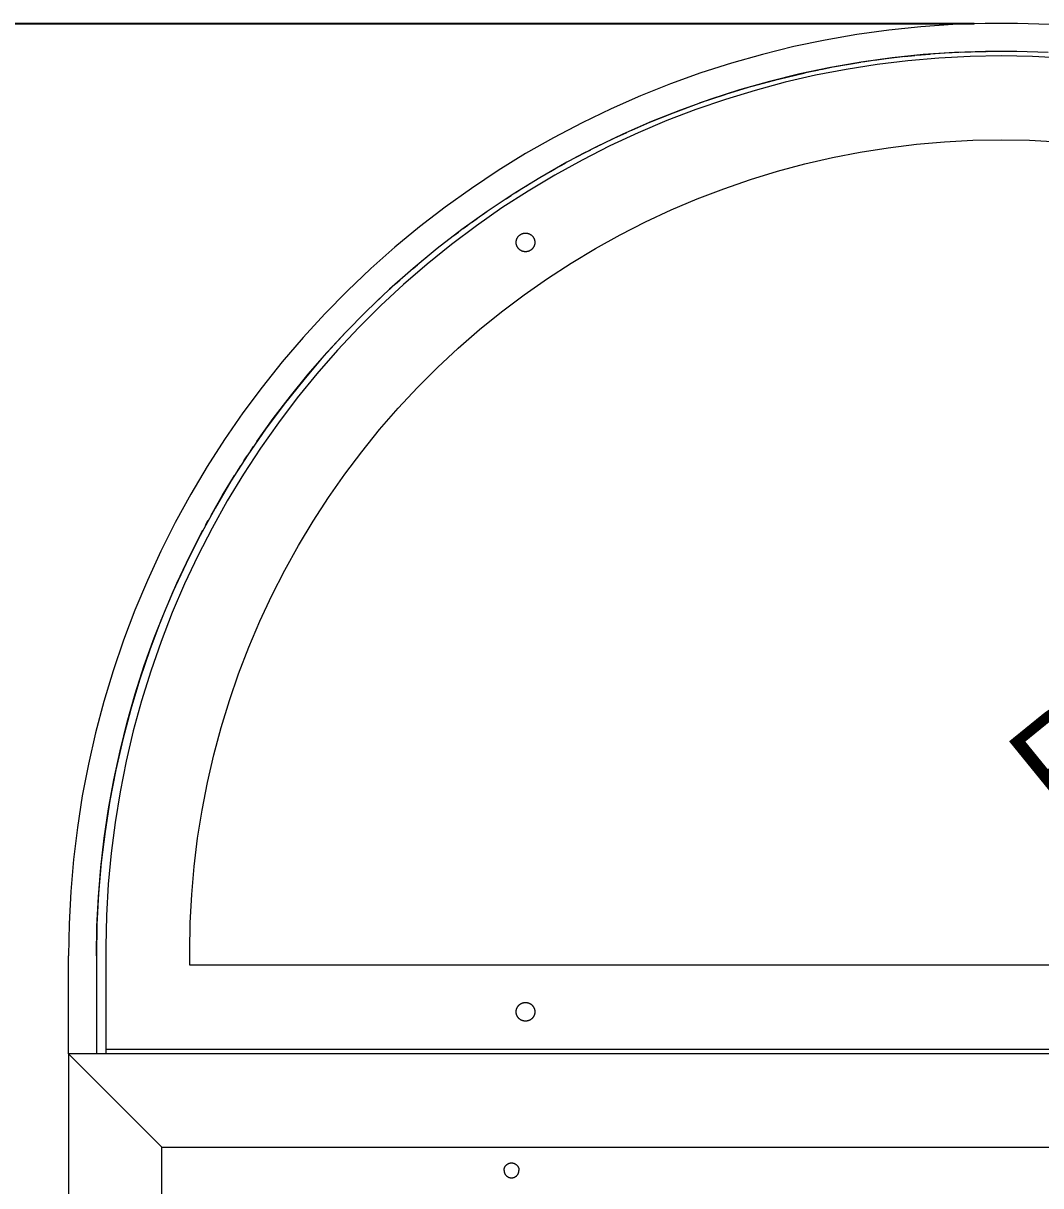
# Model space of a CAD drawing. Header units: inches. Extents: x -13 to 609, y -6 to 131.
# Drawn here: x 0.83 to 9.42, y 120.79 to 130.61 of the extents above; entities that cross this region are included whole.
import ezdxf

# ---------------------------------------------------------------- set-up
doc = ezdxf.new("R2010")
doc.units = ezdxf.units.IN
doc.header["$PDSIZE"] = -1
doc.layers.add('ZANO_R', color=7, linetype='Continuous', lineweight=0)
doc.layers.add('ZANO_W', color=1, linetype='Continuous', lineweight=0)
doc.styles.add('Arial', font='arial.ttf')
doc.styles.get("Standard").update_dxf_attribs({"font": 'ARIALUNI.TTF'})
doc.dimstyles.new('amerykanie', dxfattribs={"dimtxt": 50, "dimasz": 50, "dimexe": 0.5, "dimexo": 0.5, "dimgap": 1, "dimtad": 1, "dimdec": 0, "dimzin": 0, "dimlunit": 5, "dimtxsty": 'Standard', "dimcen": 0.09, "dimclrd": 1, "dimclre": 1, "dimclrt": 1, "dimazin": 0, "dimtfac": 1, "dimtdec": 0, "dimtmove": 0, "dimatfit": 3, "dimfxl": 1, "dimtzin": 0, "dimarcsym": 1})

# ---------------------------------------------------------------- blocks, each defined once
blk = doc.blocks.new('*D424')
at = {"layer": 'Defpoints', "color": 0}
for p in [(9.3571, 130.5997), (-9.3631, 50.5268), (4.1636, 50.5268)]:
    blk.add_point(p, dxfattribs=at)
at = {"layer": 'ZANO_R', "color": 1, "lineweight": -2}
for p, q in [((8.8571, 130.5997), (-9.8631, 130.5997)), ((-9.3631, 129.5997), (-9.3631, 51.5268)), ((3.6636, 50.5268), (-9.8631, 50.5268))]:
    blk.add_line(p, q, dxfattribs=at)
at = {"layer": 'ZANO_R', "color": 1}
for points in [[(-9.1964, 129.5997), (-9.5298, 129.5997), (-9.3631, 130.5997)], [(-9.5298, 51.5268), (-9.1964, 51.5268), (-9.3631, 50.5268)]]:
    blk.add_solid(points, dxfattribs=at)
at = {"layer": 'ZANO_R', "color": 1, "insert": (-10.7033, 90.5632), "char_height": 1.625, "attachment_point": 5, "rotation": 90, "style": 'Arial'}
blk.add_mtext('80 1/16', dxfattribs=at)
blk = doc.blocks.new('*D425')
at = {"layer": 'Defpoints', "color": 0}
for p in [(9.3571, 130.5997), (-5.7492, 56.4323), (7.3137, 56.4323)]:
    blk.add_point(p, dxfattribs=at)
at = {"layer": 'ZANO_R', "color": 1, "lineweight": -2}
for p, q in [((8.8571, 130.5997), (-6.2492, 130.5997)), ((-5.7492, 129.5997), (-5.7492, 57.4323)), ((6.8137, 56.4323), (-6.2492, 56.4323))]:
    blk.add_line(p, q, dxfattribs=at)
at = {"layer": 'ZANO_R', "color": 1}
for points in [[(-5.5826, 129.5997), (-5.9159, 129.5997), (-5.7492, 130.5997)], [(-5.9159, 57.4323), (-5.5826, 57.4323), (-5.7492, 56.4323)]]:
    blk.add_solid(points, dxfattribs=at)
at = {"layer": 'ZANO_R', "color": 1, "insert": (-7.09, 93.516), "char_height": 1.625, "attachment_point": 5, "rotation": 90, "style": 'Arial'}
blk.add_mtext('74 3/16', dxfattribs=at)
blk = doc.blocks.new('*D429')
at = {"layer": 'Defpoints', "color": 0}
for p in [(-1.6013, 130.6055), (1.2114, 130.6055), (1.2114, 103.7945)]:
    blk.add_point(p, dxfattribs=at)
at = {"layer": 'ZANO_R', "color": 1, "lineweight": -2}
for p, q in [((0.7114, 130.6055), (-2.1013, 130.6055)), ((-1.6013, 104.7945), (-1.6013, 129.6055)), ((0.7114, 103.7945), (-2.1013, 103.7945))]:
    blk.add_line(p, q, dxfattribs=at)
at = {"layer": 'ZANO_R', "color": 1}
for points in [[(-1.4346, 129.6055), (-1.7679, 129.6055), (-1.6013, 130.6055)], [(-1.7679, 104.7945), (-1.4346, 104.7945), (-1.6013, 103.7945)]]:
    blk.add_solid(points, dxfattribs=at)
at = {"layer": 'ZANO_R', "color": 1, "insert": (-2.942, 117.2), "char_height": 1.625, "attachment_point": 5, "rotation": 90, "style": 'Arial'}
blk.add_mtext('26 13/16', dxfattribs=at)
blk = doc.blocks.new('*D448')
at = {"layer": 'Defpoints', "color": 0}
for p in [(9.0854, 129.6213), (19.0073, 129.6213), (9.0854, 122.6528)]:
    blk.add_point(p, dxfattribs=at)
at = {"layer": 'ZANO_W', "color": 1, "lineweight": -2}
for p, q in [((9.5854, 129.6213), (19.5073, 129.6213)), ((19.0073, 123.6528), (19.0073, 128.6213)), ((23.9508, 125.1875), (19.0073, 126.137)), ((23.9508, 116.803), (23.9508, 125.1875)), ((9.5854, 122.6528), (19.5073, 122.6528))]:
    blk.add_line(p, q, dxfattribs=at)
at = {"layer": 'ZANO_W', "color": 1}
for points in [[(19.1739, 128.6213), (18.8406, 128.6213), (19.0073, 129.6213)], [(18.8406, 123.6528), (19.1739, 123.6528), (19.0073, 122.6528)]]:
    blk.add_solid(points, dxfattribs=at)
at = {"layer": 'ZANO_W', "color": 1, "insert": (22.6105, 120.9953), "char_height": 1.625, "attachment_point": 5, "rotation": 90, "style": 'Arial'}
blk.add_mtext('6 15/16', dxfattribs=at)
blk = doc.blocks.new('*D457')
at = {"layer": 'Defpoints', "color": 0}
for p in [(14.4011, 127.0911), (9.0855, 122.7725)]:
    blk.add_point(p, dxfattribs=at)
at = {"layer": 'ZANO_W', "color": 1, "lineweight": -2}
blk.add_line((13.625, 126.4606), (9.5851, 123.1784), dxfattribs=at)
at = {"layer": 'ZANO_W', "color": 1}
blk.add_solid([(13.7301, 126.3312), (13.5199, 126.5899), (14.4011, 127.0911)], dxfattribs=at)
at = {"layer": 'ZANO_W', "color": 1, "insert": (10.6368, 125.2183), "char_height": 1.625, "attachment_point": 5, "rotation": 39.09185, "style": 'Arial'}
blk.add_mtext('{\\H0.5x;R6 7/8}', dxfattribs=at)

msp = doc.modelspace()

# ---------------------------------------------------------------- linework, layer by layer
at = {"layer": 'ZANO_R'}
for p, q in [((8.13628, 130.54811), (7.86705, 130.5107)), ((8.40664, 130.57622), (8.13628, 130.54811)), ((8.67782, 130.59497), (8.40664, 130.57622)), ((8.94948, 130.60435), (8.67782, 130.59497)), ((9.2213, 130.60435), (8.94948, 130.60435)), ((9.49296, 130.59497), (9.2213, 130.60435)), ((7.59927, 130.46401), (7.33325, 130.40811)), ((7.86705, 130.5107), (7.59927, 130.46401)), ((7.06933, 130.34306), (6.80781, 130.26893)), ((7.33325, 130.40811), (7.06933, 130.34306)), ((8.37092, 130.33579), (8.4862, 130.34575)), ((8.69005, 130.35907), (8.42701, 130.34087)), ((8.4896, 130.34601), (8.60849, 130.35439)), ((8.61599, 130.35485), (8.72756, 130.36091)), ((8.95355, 130.36817), (8.69005, 130.35907)), ((8.7451, 130.36171), (8.83075, 130.36505)), ((8.84677, 130.36557), (8.95858, 130.36825)), ((9.21722, 130.36817), (8.95355, 130.36817)), ((8.96605, 130.36837), (9.08539, 130.3693)), ((9.48073, 130.35907), (9.21722, 130.36817)), ((6.80781, 130.26893), (6.54901, 130.18583)), ((7.9036, 130.27732), (7.64385, 130.23203)), ((7.66579, 130.23618), (7.78227, 130.25728)), ((8.03682, 130.25685), (7.77706, 130.21585)), ((7.78438, 130.25765), (7.89923, 130.2766)), ((8.16475, 130.31362), (7.9036, 130.27732)), ((7.91698, 130.27937), (8.00516, 130.2925)), ((8.01661, 130.29413), (8.13438, 130.30984)), ((8.29785, 130.2888), (8.03682, 130.25685)), ((8.13706, 130.31018), (8.2525, 130.32373)), ((8.42701, 130.34087), (8.16475, 130.31362)), ((8.26846, 130.32547), (8.35575, 130.33435)), ((8.55983, 130.31164), (8.29785, 130.2888)), ((8.82245, 130.32536), (8.55983, 130.31164)), ((9.08539, 130.32993), (8.82245, 130.32536)), ((9.34833, 130.32536), (9.08539, 130.32993)), ((9.61094, 130.31164), (9.34833, 130.32536)), ((6.54901, 130.18583), (6.29322, 130.09384)), ((7.38582, 130.17781), (7.12981, 130.11471)), ((7.20672, 130.1346), (7.42931, 130.18756)), ((7.51888, 130.16583), (7.2626, 130.10687)), ((7.64385, 130.23203), (7.38582, 130.17781)), ((7.43438, 130.18868), (7.54981, 130.21331)), ((7.77706, 130.21585), (7.51888, 130.16583)), ((7.56267, 130.21593), (7.65145, 130.23345)), ((6.29322, 130.09384), (6.04077, 129.99308)), ((6.76144, 130.0071), (6.97893, 130.07303)), ((7.12981, 130.11471), (6.87614, 130.04281)), ((6.98399, 130.07448), (7.20533, 130.13425)), ((7.2626, 130.10687), (7.00852, 130.03902)), ((6.04077, 129.99308), (5.79194, 129.88366)), ((6.6251, 129.9622), (6.37699, 129.87297)), ((6.75696, 129.96238), (6.50822, 129.87704)), ((6.53941, 129.9324), (6.75548, 130.00519)), ((6.87614, 130.04281), (6.6251, 129.9622)), ((7.00852, 130.03902), (6.75696, 129.96238)), ((5.79194, 129.88366), (5.54704, 129.76573)), ((6.37699, 129.87297), (6.13211, 129.77523)), ((6.50822, 129.87704), (6.2626, 129.78309)), ((6.31852, 129.85044), (6.53525, 129.93093)), ((5.54704, 129.76573), (5.30635, 129.6394)), ((6.13211, 129.77523), (5.89074, 129.6691)), ((5.96709, 129.70366), (6.09832, 129.76088)), ((6.2626, 129.78309), (6.02039, 129.68066)), ((6.10551, 129.76394), (6.31826, 129.85034)), ((5.89074, 129.6691), (5.65319, 129.5547)), ((6.02039, 129.68066), (5.78189, 129.56986)), ((5.79352, 129.6234), (5.92349, 129.68399)), ((5.30635, 129.6394), (5.07017, 129.50485)), ((5.78189, 129.56986), (5.54739, 129.45084)), ((5.66354, 129.55979), (5.70665, 129.58123)), ((8.132, 129.5546), (8.36933, 129.58374)), ((8.36933, 129.58374), (8.60753, 129.60458)), ((8.60753, 129.60458), (8.84631, 129.6171)), ((8.84631, 129.6171), (9.08539, 129.62127)), ((9.08539, 129.62127), (9.32446, 129.6171)), ((9.32446, 129.6171), (9.56325, 129.60458)), ((5.07017, 129.50485), (4.83877, 129.36222)), ((5.65319, 129.5547), (5.41972, 129.43217)), ((5.57755, 129.51612), (5.492, 129.4712)), ((5.57759, 129.51604), (5.62052, 129.53806)), ((7.42813, 129.41779), (7.66111, 129.47157)), ((7.66111, 129.47157), (7.89583, 129.5172)), ((7.89583, 129.5172), (8.132, 129.5546)), ((4.83877, 129.36222), (4.61244, 129.2117)), ((5.41972, 129.43217), (5.19063, 129.30165)), ((5.28003, 129.35372), (5.32221, 129.37778)), ((5.54739, 129.45084), (5.31717, 129.32373)), ((5.3645, 129.40155), (5.40691, 129.42503)), ((7.19716, 129.3559), (7.42813, 129.41779)), ((5.19063, 129.30165), (4.96617, 129.1633)), ((5.31717, 129.32373), (5.09152, 129.18869)), ((6.74242, 129.20814), (6.9685, 129.28599)), ((6.9685, 129.28599), (7.19716, 129.3559)), ((4.61244, 129.2117), (4.39143, 129.05345)), ((5.09152, 129.18869), (4.87069, 129.04588)), ((4.98827, 129.17727), (5.02956, 129.20333)), ((5.07098, 129.22911), (5.11254, 129.2546)), ((6.51919, 129.12245), (6.74242, 129.20814)), ((4.96617, 129.1633), (4.74663, 129.01729)), ((4.90611, 129.12431), (4.94712, 129.15093)), ((6.29908, 129.02902), (6.51919, 129.12245)), ((4.39143, 129.05345), (4.17602, 128.88766)), ((4.74663, 129.01729), (4.53225, 128.86379)), ((4.87069, 129.04588), (4.65497, 128.89548)), ((4.7033, 128.98702), (4.74356, 129.01503)), ((6.08237, 128.92797), (6.29908, 129.02902)), ((4.17602, 128.88766), (3.96646, 128.71454)), ((4.65497, 128.89548), (4.44461, 128.73766)), ((4.54388, 128.87225), (4.58348, 128.90135)), ((4.62326, 128.93018), (4.6632, 128.95874)), ((5.86932, 128.81942), (6.08237, 128.92797)), ((4.53225, 128.86379), (4.3233, 128.70298)), ((4.46517, 128.81325), (4.50444, 128.84289)), ((4.99258, 128.77132), (4.99319, 128.77397)), ((4.99319, 128.77397), (4.99388, 128.7766)), ((4.99388, 128.7766), (4.99467, 128.7792)), ((4.99467, 128.7792), (4.99555, 128.78178)), ((4.99555, 128.78178), (4.99651, 128.78432)), ((4.99651, 128.78432), (4.99756, 128.78683)), ((4.99756, 128.78683), (4.9987, 128.78929)), ((4.9987, 128.78929), (4.99992, 128.79172)), ((4.99992, 128.79172), (5.00122, 128.79411)), ((5.00122, 128.79411), (5.00261, 128.79645)), ((5.00261, 128.79645), (5.00408, 128.79873)), ((5.00408, 128.79873), (5.00562, 128.80097)), ((5.00562, 128.80097), (5.00724, 128.80315)), ((5.00724, 128.80315), (5.00894, 128.80528)), ((5.00894, 128.80528), (5.0107, 128.80734)), ((5.0107, 128.80734), (5.01254, 128.80935)), ((5.01254, 128.80935), (5.01444, 128.81129)), ((5.01444, 128.81129), (5.01642, 128.81316)), ((5.01642, 128.81316), (5.01845, 128.81496)), ((5.01845, 128.81496), (5.02055, 128.81669)), ((5.02055, 128.81669), (5.0227, 128.81835)), ((5.0227, 128.81835), (5.02491, 128.81993)), ((5.02491, 128.81993), (5.02717, 128.82144)), ((5.02717, 128.82144), (5.02949, 128.82286)), ((5.02949, 128.82286), (5.03185, 128.82421)), ((5.03185, 128.82421), (5.03426, 128.82547)), ((5.03426, 128.82547), (5.03671, 128.82665)), ((5.03671, 128.82665), (5.03919, 128.82775)), ((5.03919, 128.82775), (5.04172, 128.82875)), ((5.04172, 128.82875), (5.04428, 128.82967)), ((5.04428, 128.82967), (5.04686, 128.8305)), ((5.04686, 128.8305), (5.04948, 128.83125)), ((5.04948, 128.83125), (5.05212, 128.8319)), ((5.05212, 128.8319), (5.05478, 128.83246)), ((5.05478, 128.83246), (5.05746, 128.83292)), ((5.05746, 128.83292), (5.06015, 128.8333)), ((5.06015, 128.8333), (5.06285, 128.83358)), ((5.06285, 128.83358), (5.06556, 128.83376)), ((5.06556, 128.83376), (5.06828, 128.83386)), ((5.06828, 128.83386), (5.071, 128.83386)), ((5.071, 128.83386), (5.07372, 128.83376)), ((5.07372, 128.83376), (5.07643, 128.83358)), ((5.07643, 128.83358), (5.07913, 128.8333)), ((5.07913, 128.8333), (5.08182, 128.83292)), ((5.08182, 128.83292), (5.0845, 128.83246)), ((5.0845, 128.83246), (5.08716, 128.8319)), ((5.08716, 128.8319), (5.0898, 128.83125)), ((5.0898, 128.83125), (5.09242, 128.8305)), ((5.09242, 128.8305), (5.095, 128.82967)), ((5.095, 128.82967), (5.09756, 128.82875)), ((5.09756, 128.82875), (5.10009, 128.82775)), ((5.10009, 128.82775), (5.10257, 128.82665)), ((5.10257, 128.82665), (5.10502, 128.82547)), ((5.10502, 128.82547), (5.10743, 128.82421)), ((5.10743, 128.82421), (5.10979, 128.82286)), ((5.10979, 128.82286), (5.11211, 128.82144)), ((5.11211, 128.82144), (5.11437, 128.81993)), ((5.11437, 128.81993), (5.11658, 128.81835)), ((5.11658, 128.81835), (5.11873, 128.81669)), ((5.11873, 128.81669), (5.12083, 128.81496)), ((5.12083, 128.81496), (5.12286, 128.81316)), ((5.12286, 128.81316), (5.12484, 128.81129)), ((5.12484, 128.81129), (5.12674, 128.80935)), ((5.12674, 128.80935), (5.12858, 128.80734)), ((5.12858, 128.80734), (5.13035, 128.80528)), ((5.13035, 128.80528), (5.13204, 128.80315)), ((5.13204, 128.80315), (5.13366, 128.80097)), ((5.13366, 128.80097), (5.1352, 128.79873)), ((5.1352, 128.79873), (5.13667, 128.79645)), ((5.13667, 128.79645), (5.13806, 128.79411)), ((5.13806, 128.79411), (5.13936, 128.79172)), ((5.13936, 128.79172), (5.14058, 128.78929)), ((5.14058, 128.78929), (5.14172, 128.78683)), ((5.14172, 128.78683), (5.14277, 128.78432)), ((5.14277, 128.78432), (5.14373, 128.78178)), ((5.14373, 128.78178), (5.14461, 128.7792)), ((5.14461, 128.7792), (5.1454, 128.7766)), ((5.1454, 128.7766), (5.14609, 128.77397)), ((5.14609, 128.77397), (5.1467, 128.77132)), ((5.66019, 128.70349), (5.86932, 128.81942)), ((3.96646, 128.71454), (3.763, 128.53429)), ((4.3233, 128.70298), (4.12003, 128.53505)), ((4.44461, 128.73766), (4.23987, 128.57262)), ((4.9909, 128.75513), (4.99095, 128.75785)), ((4.99095, 128.75241), (4.9909, 128.75513)), ((4.99095, 128.75785), (4.99109, 128.76056)), ((4.99109, 128.7497), (4.99095, 128.75241)), ((4.99109, 128.76056), (4.99132, 128.76327)), ((4.99132, 128.74699), (4.99109, 128.7497)), ((4.99132, 128.76327), (4.99165, 128.76597)), ((4.99165, 128.74429), (4.99132, 128.74699)), ((4.99165, 128.76597), (4.99207, 128.76865)), ((4.99207, 128.74161), (4.99165, 128.74429)), ((4.99207, 128.76865), (4.99258, 128.77132)), ((4.99258, 128.73894), (4.99207, 128.74161)), ((4.99319, 128.73629), (4.99258, 128.73894)), ((4.99388, 128.73366), (4.99319, 128.73629)), ((4.99467, 128.73106), (4.99388, 128.73366)), ((4.99555, 128.72848), (4.99467, 128.73106)), ((4.99651, 128.72594), (4.99555, 128.72848)), ((4.99756, 128.72344), (4.99651, 128.72594)), ((4.9987, 128.72097), (4.99756, 128.72344)), ((4.99992, 128.71854), (4.9987, 128.72097)), ((5.00122, 128.71615), (4.99992, 128.71854)), ((5.00261, 128.71382), (5.00122, 128.71615)), ((5.00408, 128.71153), (5.00261, 128.71382)), ((5.00562, 128.70929), (5.00408, 128.71153)), ((5.00724, 128.70711), (5.00562, 128.70929)), ((5.00894, 128.70498), (5.00724, 128.70711)), ((5.0107, 128.70292), (5.00894, 128.70498)), ((5.01254, 128.70091), (5.0107, 128.70292)), ((5.01444, 128.69897), (5.01254, 128.70091)), ((5.01642, 128.6971), (5.01444, 128.69897)), ((5.01845, 128.6953), (5.01642, 128.6971)), ((5.02055, 128.69357), (5.01845, 128.6953)), ((5.0227, 128.69191), (5.02055, 128.69357)), ((5.02491, 128.69033), (5.0227, 128.69191)), ((5.02717, 128.68882), (5.02491, 128.69033)), ((5.02949, 128.6874), (5.02717, 128.68882)), ((5.03185, 128.68605), (5.02949, 128.6874)), ((5.03426, 128.68479), (5.03185, 128.68605)), ((5.03671, 128.68361), (5.03426, 128.68479)), ((5.03919, 128.68251), (5.03671, 128.68361)), ((5.04172, 128.68151), (5.03919, 128.68251)), ((5.04428, 128.68059), (5.04172, 128.68151)), ((5.04686, 128.67976), (5.04428, 128.68059)), ((5.04948, 128.67901), (5.04686, 128.67976)), ((5.05212, 128.67836), (5.04948, 128.67901)), ((5.05478, 128.67781), (5.05212, 128.67836)), ((5.05746, 128.67734), (5.05478, 128.67781)), ((5.06015, 128.67696), (5.05746, 128.67734)), ((5.06285, 128.67668), (5.06015, 128.67696)), ((5.06556, 128.6765), (5.06285, 128.67668)), ((5.06828, 128.6764), (5.06556, 128.6765)), ((5.071, 128.6764), (5.06828, 128.6764)), ((5.07372, 128.6765), (5.071, 128.6764)), ((5.07643, 128.67668), (5.07372, 128.6765)), ((5.07913, 128.67696), (5.07643, 128.67668)), ((5.08182, 128.67734), (5.07913, 128.67696)), ((5.0845, 128.67781), (5.08182, 128.67734)), ((5.08716, 128.67836), (5.0845, 128.67781)), ((5.0898, 128.67901), (5.08716, 128.67836)), ((5.09242, 128.67976), (5.0898, 128.67901)), ((5.095, 128.68059), (5.09242, 128.67976)), ((5.09756, 128.68151), (5.095, 128.68059)), ((5.10009, 128.68251), (5.09756, 128.68151)), ((5.10257, 128.68361), (5.10009, 128.68251)), ((5.10502, 128.68479), (5.10257, 128.68361)), ((5.10743, 128.68605), (5.10502, 128.68479)), ((5.10979, 128.6874), (5.10743, 128.68605)), ((5.11211, 128.68882), (5.10979, 128.6874)), ((5.11437, 128.69033), (5.11211, 128.68882)), ((5.11658, 128.69191), (5.11437, 128.69033)), ((5.11873, 128.69357), (5.11658, 128.69191)), ((5.12083, 128.6953), (5.11873, 128.69357)), ((5.12286, 128.6971), (5.12083, 128.6953)), ((5.12484, 128.69897), (5.12286, 128.6971)), ((5.12674, 128.70091), (5.12484, 128.69897)), ((5.12858, 128.70292), (5.12674, 128.70091)), ((5.13035, 128.70498), (5.12858, 128.70292)), ((5.13204, 128.70711), (5.13035, 128.70498)), ((5.13366, 128.70929), (5.13204, 128.70711)), ((5.1352, 128.71153), (5.13366, 128.70929)), ((5.13667, 128.71382), (5.1352, 128.71153)), ((5.13806, 128.71615), (5.13667, 128.71382)), ((5.13936, 128.71854), (5.13806, 128.71615)), ((5.14058, 128.72097), (5.13936, 128.71854)), ((5.14172, 128.72344), (5.14058, 128.72097)), ((5.14277, 128.72594), (5.14172, 128.72344)), ((5.14373, 128.72848), (5.14277, 128.72594)), ((5.14461, 128.73106), (5.14373, 128.72848)), ((5.1454, 128.73366), (5.14461, 128.73106)), ((5.14609, 128.73629), (5.1454, 128.73366)), ((5.1467, 128.73894), (5.14609, 128.73629)), ((5.1467, 128.77132), (5.14721, 128.76865)), ((5.14721, 128.74161), (5.1467, 128.73894)), ((5.14721, 128.76865), (5.14763, 128.76597)), ((5.14763, 128.74429), (5.14721, 128.74161)), ((5.14763, 128.76597), (5.14796, 128.76327)), ((5.14796, 128.74699), (5.14763, 128.74429)), ((5.14796, 128.76327), (5.14819, 128.76056)), ((5.14819, 128.7497), (5.14796, 128.74699)), ((5.14819, 128.76056), (5.14833, 128.75785)), ((5.14833, 128.75241), (5.14819, 128.7497)), ((5.14833, 128.75785), (5.14838, 128.75513)), ((5.14838, 128.75513), (5.14833, 128.75241)), ((5.45523, 128.58034), (5.66019, 128.70349)), ((4.19533, 128.59847), (4.23332, 128.62993)), ((5.2547, 128.45011), (5.45523, 128.58034)), ((3.763, 128.53429), (3.56588, 128.34712)), ((4.12003, 128.53505), (3.92267, 128.36021)), ((4.23987, 128.57262), (4.04099, 128.40056)), ((4.04533, 128.47012), (4.08253, 128.50258)), ((4.11993, 128.5348), (4.15754, 128.56676)), ((4.04099, 128.40056), (3.84822, 128.22169)), ((3.97153, 128.40446), (4.00833, 128.43741)), ((5.05883, 128.31296), (5.2547, 128.45011)), ((3.56588, 128.34712), (3.37534, 128.15327)), ((3.92267, 128.36021), (3.73146, 128.17866)), ((3.82646, 128.27023), (3.86241, 128.30414)), ((3.89857, 128.33782), (3.93495, 128.37126)), ((4.86786, 128.16906), (5.05883, 128.31296)), ((3.84822, 128.22169), (3.66178, 128.03622)), ((3.37534, 128.15327), (3.1916, 127.95295)), ((3.73146, 128.17866), (3.54664, 127.99061)), ((3.55297, 127.99706), (3.71992, 128.16709)), ((4.68204, 128.01858), (4.86786, 128.16906)), ((3.54664, 127.99061), (3.36842, 127.7963)), ((3.39141, 127.82191), (3.55297, 127.99706)), ((3.66178, 128.03622), (3.48191, 127.84438)), ((4.50158, 127.86171), (4.68204, 128.01858)), ((3.1916, 127.95295), (3.01489, 127.7464)), ((3.36842, 127.7963), (3.19701, 127.59596)), ((3.23539, 127.64181), (3.39141, 127.82191)), ((3.48191, 127.84438), (3.30883, 127.64639)), ((4.3267, 127.69864), (4.50158, 127.86171)), ((3.01489, 127.7464), (2.84541, 127.53389)), ((4.15763, 127.52956), (4.3267, 127.69864)), ((3.19701, 127.59596), (3.03261, 127.38981)), ((3.08506, 127.45692), (3.23539, 127.64181)), ((3.30883, 127.64639), (3.14273, 127.44251)), ((2.84541, 127.53389), (2.68337, 127.31564)), ((3.99455, 127.35469), (4.15763, 127.52956)), ((2.94057, 127.26744), (3.08506, 127.45692)), ((3.14273, 127.44251), (2.98383, 127.23297)), ((2.68337, 127.31564), (2.52896, 127.09194)), ((3.03261, 127.38981), (2.87543, 127.17812)), ((3.83768, 127.17423), (3.99455, 127.35469)), ((2.80207, 127.07354), (2.94057, 127.26744)), ((2.98383, 127.23297), (2.83231, 127.01803)), ((2.87543, 127.17812), (2.72565, 126.96113)), ((3.6872, 126.9884), (3.83768, 127.17423)), ((2.52896, 127.09194), (2.38236, 126.86304)), ((2.83231, 127.01803), (2.68836, 126.79795)), ((2.74687, 126.99256), (2.77433, 127.03313)), ((2.72565, 126.96113), (2.58345, 126.73909)), ((2.69279, 126.91098), (2.71969, 126.95185)), ((3.5433, 126.79744), (3.6872, 126.9884)), ((2.38236, 126.86304), (2.24375, 126.62922)), ((2.63983, 126.82883), (2.66617, 126.86998)), ((2.58345, 126.73909), (2.449, 126.51228)), ((2.51253, 126.62133), (2.61377, 126.78754)), ((2.68836, 126.79795), (2.55215, 126.573)), ((3.40615, 126.60157), (3.5433, 126.79744)), ((2.24375, 126.62922), (2.11329, 126.39075)), ((2.41555, 126.4526), (2.51253, 126.62133)), ((2.55215, 126.573), (2.42385, 126.34344)), ((3.27592, 126.40103), (3.40615, 126.60157)), ((2.449, 126.51228), (2.32246, 126.28097)), ((2.11329, 126.39075), (1.99115, 126.14792)), ((2.23224, 126.10309), (2.34598, 126.32506)), ((2.42385, 126.34344), (2.30361, 126.10956)), ((2.36888, 126.36768), (2.39207, 126.41019)), ((3.15277, 126.19608), (3.27592, 126.40103)), ((2.32246, 126.28097), (2.20397, 126.04542)), ((1.99115, 126.14792), (1.87745, 125.90101)), ((3.03685, 125.98694), (3.15277, 126.19608)), ((2.20397, 126.04542), (2.09369, 125.80593)), ((2.12581, 125.87752), (2.23224, 126.10309)), ((2.30361, 126.10956), (2.19158, 125.87164)), ((2.9283, 125.77389), (3.03685, 125.98694)), ((1.87745, 125.90101), (1.77235, 125.65034)), ((2.0268, 125.6486), (2.12581, 125.87752)), ((2.19158, 125.87164), (2.08789, 125.62997)), ((2.09369, 125.80593), (1.99174, 125.56277)), ((2.82724, 125.55718), (2.9283, 125.77389)), ((1.77235, 125.65034), (1.67596, 125.39618)), ((1.93532, 125.41657), (2.0268, 125.6486)), ((1.99174, 125.56277), (1.89824, 125.31624)), ((2.08789, 125.62997), (1.99268, 125.38483)), ((2.73381, 125.33708), (2.82724, 125.55718)), ((1.67596, 125.39618), (1.5884, 125.13885)), ((1.85146, 125.18167), (1.93532, 125.41657)), ((1.99268, 125.38483), (1.90604, 125.13653)), ((2.64812, 125.11385), (2.73381, 125.33708)), ((1.89824, 125.31624), (1.81331, 125.06663)), ((1.77532, 124.94416), (1.85146, 125.18167)), ((1.5884, 125.13885), (1.50977, 124.87864)), ((1.81331, 125.06663), (1.73704, 124.81423)), ((1.90604, 125.13653), (1.8281, 124.88537)), ((2.57028, 124.88777), (2.64812, 125.11385)), ((1.50977, 124.87864), (1.44018, 124.61588)), ((1.70697, 124.7043), (1.77532, 124.94416)), ((1.8281, 124.88537), (1.75894, 124.63165)), ((2.50037, 124.6591), (2.57028, 124.88777)), ((1.73704, 124.81423), (1.66953, 124.55935)), ((1.64649, 124.46232), (1.70697, 124.7043)), ((2.43848, 124.42814), (2.50037, 124.6591)), ((1.44018, 124.61588), (1.37969, 124.35088)), ((1.66953, 124.55935), (1.61086, 124.3023)), ((1.75894, 124.63165), (1.69865, 124.37568)), ((1.59395, 124.21851), (1.64649, 124.46232)), ((1.69865, 124.37568), (1.6473, 124.11777)), ((2.38469, 124.19516), (2.43848, 124.42814)), ((1.37969, 124.35088), (1.32839, 124.08394)), ((1.61086, 124.3023), (1.5611, 124.04337)), ((1.54939, 123.9731), (1.59395, 124.21851)), ((2.33907, 123.96044), (2.38469, 124.19516)), ((1.32839, 124.08394), (1.28633, 123.81539)), ((1.6473, 124.11777), (1.60495, 123.85822)), ((1.51287, 123.72638), (1.54939, 123.9731)), ((1.5611, 124.04337), (1.5203, 123.78288)), ((2.30166, 123.72427), (2.33907, 123.96044)), ((1.28633, 123.81539), (1.25357, 123.54556)), ((1.5203, 123.78288), (1.48852, 123.52113)), ((1.60495, 123.85822), (1.57165, 123.59736)), ((1.48442, 123.47859), (1.51287, 123.72638)), ((2.27252, 123.48694), (2.30166, 123.72427)), ((1.57165, 123.59736), (1.54745, 123.3355)), ((1.25357, 123.54556), (1.23013, 123.27475)), ((1.46408, 123.23001), (1.48442, 123.47859)), ((1.48852, 123.52113), (1.46579, 123.25845)), ((2.25168, 123.24874), (2.27252, 123.48694)), ((1.54745, 123.3355), (1.53237, 123.07295)), ((1.23013, 123.27475), (1.21606, 123.00329)), ((1.45187, 122.98089), (1.46408, 123.23001)), ((1.46579, 123.25845), (1.45214, 122.99514)), ((2.23917, 123.00995), (2.25168, 123.24874)), ((1.21606, 123.00329), (1.21137, 122.73151)), ((1.45214, 122.99514), (1.44759, 122.73151)), ((1.53237, 123.07295), (1.52643, 122.81004)), ((2.23499, 122.77088), (2.23917, 123.00995)), ((1.4478, 122.73151), (1.45187, 122.98089)), ((1.52643, 122.81004), (1.52643, 121.94411)), ((1.21137, 121.90474), (1.21137, 122.73151)), ((1.44759, 122.73151), (1.44759, 121.90474)), ((1.4478, 122.73151), (1.4478, 121.90474)), ((2.23499, 122.65277), (2.23499, 122.77088)), ((15.93578, 122.65277), (2.23499, 122.65277)), ((4.9987, 122.29323), (4.99992, 122.29566)), ((4.99992, 122.29566), (5.00122, 122.29804)), ((5.00122, 122.29804), (5.00261, 122.30038)), ((5.00261, 122.30038), (5.00408, 122.30267)), ((5.00408, 122.30267), (5.00562, 122.30491)), ((5.00562, 122.30491), (5.00724, 122.30709)), ((5.00724, 122.30709), (5.00894, 122.30922)), ((5.00894, 122.30922), (5.0107, 122.31128)), ((5.0107, 122.31128), (5.01254, 122.31328)), ((5.01254, 122.31328), (5.01444, 122.31522)), ((5.01444, 122.31522), (5.01642, 122.3171)), ((5.01642, 122.3171), (5.01845, 122.3189)), ((5.01845, 122.3189), (5.02055, 122.32063)), ((5.02055, 122.32063), (5.0227, 122.32229)), ((5.0227, 122.32229), (5.02491, 122.32387)), ((5.02491, 122.32387), (5.02717, 122.32537)), ((5.02717, 122.32537), (5.02949, 122.3268)), ((5.02949, 122.3268), (5.03185, 122.32815)), ((5.03185, 122.32815), (5.03426, 122.32941)), ((5.03426, 122.32941), (5.03671, 122.33059)), ((5.03671, 122.33059), (5.03919, 122.33168)), ((5.03919, 122.33168), (5.04172, 122.33269)), ((5.04172, 122.33269), (5.04428, 122.33361)), ((5.04428, 122.33361), (5.04686, 122.33444)), ((5.04686, 122.33444), (5.04948, 122.33518)), ((5.04948, 122.33518), (5.05212, 122.33583)), ((5.05212, 122.33583), (5.05478, 122.33639)), ((5.05478, 122.33639), (5.05746, 122.33686)), ((5.05746, 122.33686), (5.06015, 122.33723)), ((5.06015, 122.33723), (5.06285, 122.33751)), ((5.06285, 122.33751), (5.06556, 122.3377)), ((5.06556, 122.3377), (5.06828, 122.3378)), ((5.06828, 122.3378), (5.071, 122.3378)), ((5.071, 122.3378), (5.07372, 122.3377)), ((5.07372, 122.3377), (5.07643, 122.33751)), ((5.07643, 122.33751), (5.07913, 122.33723)), ((5.07913, 122.33723), (5.08182, 122.33686)), ((5.08182, 122.33686), (5.0845, 122.33639)), ((5.0845, 122.33639), (5.08716, 122.33583)), ((5.08716, 122.33583), (5.0898, 122.33518)), ((5.0898, 122.33518), (5.09242, 122.33444)), ((5.09242, 122.33444), (5.095, 122.33361)), ((5.095, 122.33361), (5.09756, 122.33269)), ((5.09756, 122.33269), (5.10009, 122.33168)), ((5.10009, 122.33168), (5.10257, 122.33059)), ((5.10257, 122.33059), (5.10502, 122.32941)), ((5.10502, 122.32941), (5.10743, 122.32815)), ((5.10743, 122.32815), (5.10979, 122.3268)), ((5.10979, 122.3268), (5.11211, 122.32537)), ((5.11211, 122.32537), (5.11437, 122.32387)), ((5.11437, 122.32387), (5.11658, 122.32229)), ((5.11658, 122.32229), (5.11873, 122.32063)), ((5.11873, 122.32063), (5.12083, 122.3189)), ((5.12083, 122.3189), (5.12286, 122.3171)), ((5.12286, 122.3171), (5.12484, 122.31522)), ((5.12484, 122.31522), (5.12674, 122.31328)), ((5.12674, 122.31328), (5.12858, 122.31128)), ((5.12858, 122.31128), (5.13035, 122.30922)), ((5.13035, 122.30922), (5.13204, 122.30709)), ((5.13204, 122.30709), (5.13366, 122.30491)), ((5.13366, 122.30491), (5.1352, 122.30267)), ((5.1352, 122.30267), (5.13667, 122.30038)), ((5.13667, 122.30038), (5.13806, 122.29804)), ((5.13806, 122.29804), (5.13936, 122.29566)), ((5.13936, 122.29566), (5.14058, 122.29323)), ((4.9909, 122.25907), (4.99095, 122.26179)), ((4.99095, 122.25635), (4.9909, 122.25907)), ((4.99095, 122.26179), (4.99109, 122.2645)), ((4.99109, 122.25364), (4.99095, 122.25635)), ((4.99109, 122.2645), (4.99132, 122.26721)), ((4.99132, 122.25093), (4.99109, 122.25364)), ((4.99132, 122.26721), (4.99165, 122.26991)), ((4.99165, 122.24823), (4.99132, 122.25093)), ((4.99165, 122.26991), (4.99207, 122.27259)), ((4.99207, 122.24554), (4.99165, 122.24823)), ((4.99207, 122.27259), (4.99258, 122.27526)), ((4.99258, 122.24287), (4.99207, 122.24554)), ((4.99258, 122.27526), (4.99319, 122.27791)), ((4.99319, 122.24022), (4.99258, 122.24287)), ((4.99319, 122.27791), (4.99388, 122.28054)), ((4.99388, 122.2376), (4.99319, 122.24022)), ((4.99388, 122.28054), (4.99467, 122.28314)), ((4.99467, 122.23499), (4.99388, 122.2376)), ((4.99467, 122.28314), (4.99555, 122.28571)), ((4.99555, 122.23242), (4.99467, 122.23499)), ((4.99555, 122.28571), (4.99651, 122.28826)), ((4.99651, 122.22988), (4.99555, 122.23242)), ((4.99651, 122.28826), (4.99756, 122.29076)), ((4.99756, 122.22737), (4.99651, 122.22988)), ((4.99756, 122.29076), (4.9987, 122.29323)), ((4.9987, 122.2249), (4.99756, 122.22737)), ((4.99992, 122.22248), (4.9987, 122.2249)), ((5.00122, 122.22009), (4.99992, 122.22248)), ((5.00261, 122.21775), (5.00122, 122.22009)), ((5.00408, 122.21546), (5.00261, 122.21775)), ((5.00562, 122.21323), (5.00408, 122.21546)), ((5.00724, 122.21104), (5.00562, 122.21323)), ((5.00894, 122.20892), (5.00724, 122.21104)), ((5.0107, 122.20685), (5.00894, 122.20892)), ((5.01254, 122.20485), (5.0107, 122.20685)), ((5.01444, 122.20291), (5.01254, 122.20485)), ((5.01642, 122.20104), (5.01444, 122.20291)), ((5.01845, 122.19924), (5.01642, 122.20104)), ((5.02055, 122.19751), (5.01845, 122.19924)), ((5.0227, 122.19585), (5.02055, 122.19751)), ((5.11873, 122.19751), (5.11658, 122.19585)), ((5.12083, 122.19924), (5.11873, 122.19751)), ((5.12286, 122.20104), (5.12083, 122.19924)), ((5.12484, 122.20291), (5.12286, 122.20104)), ((5.12674, 122.20485), (5.12484, 122.20291)), ((5.12858, 122.20685), (5.12674, 122.20485)), ((5.13035, 122.20892), (5.12858, 122.20685)), ((5.13204, 122.21104), (5.13035, 122.20892)), ((5.13366, 122.21323), (5.13204, 122.21104)), ((5.1352, 122.21546), (5.13366, 122.21323)), ((5.13667, 122.21775), (5.1352, 122.21546)), ((5.13806, 122.22009), (5.13667, 122.21775)), ((5.13936, 122.22248), (5.13806, 122.22009)), ((5.14058, 122.2249), (5.13936, 122.22248)), ((5.14058, 122.29323), (5.14172, 122.29076)), ((5.14172, 122.22737), (5.14058, 122.2249)), ((5.14172, 122.29076), (5.14277, 122.28826)), ((5.14277, 122.22988), (5.14172, 122.22737)), ((5.14277, 122.28826), (5.14373, 122.28571)), ((5.14373, 122.23242), (5.14277, 122.22988)), ((5.14373, 122.28571), (5.14461, 122.28314)), ((5.14461, 122.23499), (5.14373, 122.23242)), ((5.14461, 122.28314), (5.1454, 122.28054)), ((5.1454, 122.2376), (5.14461, 122.23499)), ((5.1454, 122.28054), (5.14609, 122.27791)), ((5.14609, 122.24022), (5.1454, 122.2376)), ((5.14609, 122.27791), (5.1467, 122.27526)), ((5.1467, 122.24287), (5.14609, 122.24022)), ((5.1467, 122.27526), (5.14721, 122.27259)), ((5.14721, 122.24554), (5.1467, 122.24287)), ((5.14721, 122.27259), (5.14763, 122.26991)), ((5.14763, 122.24823), (5.14721, 122.24554)), ((5.14763, 122.26991), (5.14796, 122.26721)), ((5.14796, 122.25093), (5.14763, 122.24823)), ((5.14796, 122.26721), (5.14819, 122.2645)), ((5.14819, 122.25364), (5.14796, 122.25093)), ((5.14819, 122.2645), (5.14833, 122.26179)), ((5.14833, 122.25635), (5.14819, 122.25364)), ((5.14833, 122.26179), (5.14838, 122.25907)), ((5.14838, 122.25907), (5.14833, 122.25635)), ((5.02491, 122.19427), (5.0227, 122.19585)), ((5.02717, 122.19276), (5.02491, 122.19427)), ((5.02949, 122.19133), (5.02717, 122.19276)), ((5.03185, 122.18999), (5.02949, 122.19133)), ((5.03426, 122.18873), (5.03185, 122.18999)), ((5.03671, 122.18755), (5.03426, 122.18873)), ((5.03919, 122.18645), (5.03671, 122.18755)), ((5.04172, 122.18544), (5.03919, 122.18645)), ((5.04428, 122.18452), (5.04172, 122.18544)), ((5.04686, 122.18369), (5.04428, 122.18452)), ((5.04948, 122.18295), (5.04686, 122.18369)), ((5.05212, 122.1823), (5.04948, 122.18295)), ((5.05478, 122.18174), (5.05212, 122.1823)), ((5.05746, 122.18128), (5.05478, 122.18174)), ((5.06015, 122.1809), (5.05746, 122.18128)), ((5.06285, 122.18062), (5.06015, 122.1809)), ((5.06556, 122.18043), (5.06285, 122.18062)), ((5.06828, 122.18034), (5.06556, 122.18043)), ((5.071, 122.18034), (5.06828, 122.18034)), ((5.07372, 122.18043), (5.071, 122.18034)), ((5.07643, 122.18062), (5.07372, 122.18043)), ((5.07913, 122.1809), (5.07643, 122.18062)), ((5.08182, 122.18128), (5.07913, 122.1809)), ((5.0845, 122.18174), (5.08182, 122.18128)), ((5.08716, 122.1823), (5.0845, 122.18174)), ((5.0898, 122.18295), (5.08716, 122.1823)), ((5.09242, 122.18369), (5.0898, 122.18295)), ((5.095, 122.18452), (5.09242, 122.18369)), ((5.09756, 122.18544), (5.095, 122.18452)), ((5.10009, 122.18645), (5.09756, 122.18544)), ((5.10257, 122.18755), (5.10009, 122.18645)), ((5.10502, 122.18873), (5.10257, 122.18755)), ((5.10743, 122.18999), (5.10502, 122.18873)), ((5.10979, 122.19133), (5.10743, 122.18999)), ((5.11211, 122.19276), (5.10979, 122.19133)), ((5.11437, 122.19427), (5.11211, 122.19276)), ((5.11658, 122.19585), (5.11437, 122.19427)), ((16.9594, 121.90474), (1.21137, 121.90474)), ((1.32948, 121.78663), (1.21137, 121.90474)), ((1.21137, 121.90474), (1.21137, 103.7945)), ((1.52643, 121.94411), (16.64434, 121.94411)), ((1.52643, 121.94411), (1.52643, 121.90474)), ((1.32948, 121.78663), (1.88066, 121.23545)), ((1.99877, 121.11734), (1.88066, 121.23545)), ((1.99877, 121.11734), (16.172, 121.11734)), ((1.99877, 104.5819), (1.99877, 121.11734)), ((4.88854, 120.92048), (4.88858, 120.92266)), ((4.88854, 120.92048), (4.88858, 120.91831)), ((4.88858, 120.92266), (4.88869, 120.92483)), ((4.88869, 120.92483), (4.88888, 120.927)), ((4.88888, 120.927), (4.88914, 120.92916)), ((4.88914, 120.92916), (4.88947, 120.9313)), ((4.88947, 120.9313), (4.88988, 120.93344)), ((4.88988, 120.93344), (4.89037, 120.93556)), ((4.89037, 120.93556), (4.89092, 120.93766)), ((4.89092, 120.93766), (4.89155, 120.93974)), ((4.89155, 120.93974), (4.89225, 120.9418)), ((4.89225, 120.9418), (4.89303, 120.94384)), ((4.89303, 120.94384), (4.89387, 120.94584)), ((4.89387, 120.94584), (4.89478, 120.94782)), ((4.89478, 120.94782), (4.89575, 120.94976)), ((4.89575, 120.94976), (4.8968, 120.95167)), ((4.8968, 120.95167), (4.89791, 120.95354)), ((4.89791, 120.95354), (4.89908, 120.95537)), ((4.89908, 120.95537), (4.90031, 120.95716)), ((4.90031, 120.95716), (4.90161, 120.9589)), ((4.90161, 120.9589), (4.90297, 120.9606)), ((4.90297, 120.9606), (4.90438, 120.96226)), ((4.90438, 120.96226), (4.90585, 120.96386)), ((4.90585, 120.96386), (4.90737, 120.96541)), ((4.90737, 120.96541), (4.90895, 120.96691)), ((4.90895, 120.96691), (4.91058, 120.96835)), ((4.91058, 120.96835), (4.91225, 120.96973)), ((4.91225, 120.96973), (4.91398, 120.97106)), ((4.91398, 120.97106), (4.91575, 120.97233)), ((4.91575, 120.97233), (4.91756, 120.97353)), ((4.91756, 120.97353), (4.91941, 120.97467)), ((4.91941, 120.97467), (4.9213, 120.97575)), ((4.9213, 120.97575), (4.92322, 120.97676)), ((4.92322, 120.97676), (4.92518, 120.9777)), ((4.92518, 120.9777), (4.92717, 120.97858)), ((4.92717, 120.97858), (4.92919, 120.97938)), ((4.92919, 120.97938), (4.93124, 120.98012)), ((4.93124, 120.98012), (4.93331, 120.98078)), ((4.93331, 120.98078), (4.9354, 120.98138)), ((4.9354, 120.98138), (4.93751, 120.9819)), ((4.93751, 120.9819), (4.93964, 120.98234)), ((4.93964, 120.98234), (4.94178, 120.98272)), ((4.94178, 120.98272), (4.94394, 120.98302)), ((4.94394, 120.98302), (4.9461, 120.98324)), ((4.9461, 120.98324), (4.94827, 120.98339)), ((4.94827, 120.98339), (4.95044, 120.98347)), ((4.95044, 120.98347), (4.95262, 120.98347)), ((4.95262, 120.98347), (4.95479, 120.98339)), ((4.95479, 120.98339), (4.95696, 120.98324)), ((4.95696, 120.98324), (4.95912, 120.98302)), ((4.95912, 120.98302), (4.96128, 120.98272)), ((4.96128, 120.98272), (4.96342, 120.98234)), ((4.96342, 120.98234), (4.96555, 120.9819)), ((4.96555, 120.9819), (4.96766, 120.98138)), ((4.96766, 120.98138), (4.96975, 120.98078)), ((4.96975, 120.98078), (4.97182, 120.98012)), ((4.97182, 120.98012), (4.97387, 120.97938)), ((4.97387, 120.97938), (4.97589, 120.97858)), ((4.97589, 120.97858), (4.97788, 120.9777)), ((4.97788, 120.9777), (4.97984, 120.97676)), ((4.97984, 120.97676), (4.98176, 120.97575)), ((4.98176, 120.97575), (4.98365, 120.97467)), ((4.98365, 120.97467), (4.9855, 120.97353)), ((4.9855, 120.97353), (4.98731, 120.97233)), ((4.98731, 120.97233), (4.98908, 120.97106)), ((4.98908, 120.97106), (4.9908, 120.96973)), ((4.9908, 120.96973), (4.99248, 120.96835)), ((4.99248, 120.96835), (4.99411, 120.96691)), ((4.99411, 120.96691), (4.99569, 120.96541)), ((4.99569, 120.96541), (4.99721, 120.96386)), ((4.99721, 120.96386), (4.99868, 120.96226)), ((4.99868, 120.96226), (5.00009, 120.9606)), ((5.00009, 120.9606), (5.00145, 120.9589)), ((5.00145, 120.9589), (5.00275, 120.95716)), ((5.00275, 120.95716), (5.00398, 120.95537)), ((5.00398, 120.95537), (5.00515, 120.95354)), ((5.00515, 120.95354), (5.00626, 120.95167)), ((5.00626, 120.95167), (5.00731, 120.94976)), ((5.00731, 120.94976), (5.00828, 120.94782)), ((5.00828, 120.94782), (5.00919, 120.94584)), ((5.00919, 120.94584), (5.01003, 120.94384)), ((5.01003, 120.94384), (5.01081, 120.9418)), ((5.01081, 120.9418), (5.01151, 120.93974)), ((5.01151, 120.93974), (5.01213, 120.93766)), ((5.01213, 120.93766), (5.01269, 120.93556)), ((5.01269, 120.93556), (5.01318, 120.93344)), ((5.01318, 120.93344), (5.01359, 120.9313)), ((5.01359, 120.9313), (5.01392, 120.92916)), ((5.01392, 120.92916), (5.01418, 120.927)), ((5.01418, 120.927), (5.01437, 120.92483)), ((5.01437, 120.92483), (5.01448, 120.92266)), ((5.01448, 120.92266), (5.01452, 120.92048)), ((5.01448, 120.91831), (5.01452, 120.92048)), ((4.88858, 120.91831), (4.88869, 120.91614)), ((4.88869, 120.91614), (4.88888, 120.91397)), ((4.88888, 120.91397), (4.88914, 120.91181)), ((4.88914, 120.91181), (4.88947, 120.90967)), ((4.88947, 120.90967), (4.88988, 120.90753)), ((4.88988, 120.90753), (4.89037, 120.90541)), ((4.89037, 120.90541), (4.89092, 120.90331)), ((4.89092, 120.90331), (4.89155, 120.90123)), ((4.89155, 120.90123), (4.89225, 120.89917)), ((4.89225, 120.89917), (4.89303, 120.89713)), ((4.89303, 120.89713), (4.89387, 120.89513)), ((4.89387, 120.89513), (4.89478, 120.89315)), ((4.89478, 120.89315), (4.89575, 120.89121)), ((4.89575, 120.89121), (4.8968, 120.8893)), ((4.8968, 120.8893), (4.89791, 120.88743)), ((4.89791, 120.88743), (4.89908, 120.8856)), ((4.89908, 120.8856), (4.90031, 120.88381)), ((4.90031, 120.88381), (4.90161, 120.88207)), ((4.90161, 120.88207), (4.90297, 120.88037)), ((4.90297, 120.88037), (4.90438, 120.87871)), ((4.90438, 120.87871), (4.90585, 120.87711)), ((4.90585, 120.87711), (4.90737, 120.87556)), ((4.90737, 120.87556), (4.90895, 120.87406)), ((4.90895, 120.87406), (4.91058, 120.87262)), ((4.91058, 120.87262), (4.91225, 120.87124)), ((4.91225, 120.87124), (4.91398, 120.86991)), ((4.91398, 120.86991), (4.91575, 120.86864)), ((4.91575, 120.86864), (4.91756, 120.86744)), ((4.91756, 120.86744), (4.91941, 120.8663)), ((4.91941, 120.8663), (4.9213, 120.86522)), ((4.9213, 120.86522), (4.92322, 120.86421)), ((4.92322, 120.86421), (4.92518, 120.86327)), ((4.92518, 120.86327), (4.92717, 120.86239)), ((4.92717, 120.86239), (4.92919, 120.86159)), ((4.92919, 120.86159), (4.93124, 120.86085)), ((4.93124, 120.86085), (4.93331, 120.86019)), ((4.93331, 120.86019), (4.9354, 120.85959)), ((4.9354, 120.85959), (4.93751, 120.85907)), ((4.93751, 120.85907), (4.93964, 120.85862)), ((4.93964, 120.85862), (4.94178, 120.85825)), ((4.94178, 120.85825), (4.94394, 120.85795)), ((4.94394, 120.85795), (4.9461, 120.85773)), ((4.9461, 120.85773), (4.94827, 120.85758)), ((4.94827, 120.85758), (4.95044, 120.8575)), ((4.95044, 120.8575), (4.95262, 120.8575)), ((4.95262, 120.8575), (4.95479, 120.85758)), ((4.95479, 120.85758), (4.95696, 120.85773)), ((4.95696, 120.85773), (4.95912, 120.85795)), ((4.95912, 120.85795), (4.96128, 120.85825)), ((4.96128, 120.85825), (4.96342, 120.85862)), ((4.96342, 120.85862), (4.96555, 120.85907)), ((4.96555, 120.85907), (4.96766, 120.85959)), ((4.96766, 120.85959), (4.96975, 120.86019)), ((4.96975, 120.86019), (4.97182, 120.86085)), ((4.97182, 120.86085), (4.97387, 120.86159)), ((4.97387, 120.86159), (4.97589, 120.86239)), ((4.97589, 120.86239), (4.97788, 120.86327)), ((4.97788, 120.86327), (4.97984, 120.86421)), ((4.97984, 120.86421), (4.98176, 120.86522)), ((4.98176, 120.86522), (4.98365, 120.8663)), ((4.98365, 120.8663), (4.9855, 120.86744)), ((4.9855, 120.86744), (4.98731, 120.86864)), ((4.98731, 120.86864), (4.98908, 120.86991)), ((4.98908, 120.86991), (4.9908, 120.87124)), ((4.9908, 120.87124), (4.99248, 120.87262)), ((4.99248, 120.87262), (4.99411, 120.87406)), ((4.99411, 120.87406), (4.99569, 120.87556)), ((4.99569, 120.87556), (4.99721, 120.87711)), ((4.99721, 120.87711), (4.99868, 120.87871)), ((4.99868, 120.87871), (5.00009, 120.88037)), ((5.00009, 120.88037), (5.00145, 120.88207)), ((5.00145, 120.88207), (5.00275, 120.88381)), ((5.00275, 120.88381), (5.00398, 120.8856)), ((5.00398, 120.8856), (5.00515, 120.88743)), ((5.00515, 120.88743), (5.00626, 120.8893)), ((5.00626, 120.8893), (5.00731, 120.89121)), ((5.00731, 120.89121), (5.00828, 120.89315)), ((5.00828, 120.89315), (5.00919, 120.89513)), ((5.00919, 120.89513), (5.01003, 120.89713)), ((5.01003, 120.89713), (5.01081, 120.89917)), ((5.01081, 120.89917), (5.01151, 120.90123)), ((5.01151, 120.90123), (5.01213, 120.90331)), ((5.01213, 120.90331), (5.01269, 120.90541)), ((5.01269, 120.90541), (5.01318, 120.90753)), ((5.01318, 120.90753), (5.01359, 120.90967)), ((5.01359, 120.90967), (5.01392, 120.91181)), ((5.01392, 120.91181), (5.01418, 120.91397)), ((5.01418, 120.91397), (5.01437, 120.91614)), ((5.01437, 120.91614), (5.01448, 120.91831))]:
    msp.add_line(p, q, dxfattribs=at)

# ---------------------------------------------------------------- dimensions: what is measured, and where the dimension line sits
for base, p1, p2, picture, middle in [((-9.36311, 50.52678), (9.35713, 130.59966), (4.16357, 50.52678), '*D424', (-10.70332, 90.56322)), ((-5.74925, 56.4323), (9.35713, 130.59966), (7.31373, 56.4323), '*D425', (-7.09001, 93.51598)), ((-1.60128, 130.60552), (1.21137, 103.7945), (1.21137, 130.60552), '*D429', (-2.94204, 117.20001))]:
    dim = msp.add_linear_dim(base=base, p1=p1, p2=p2, angle=90, dimstyle='amerykanie', override={"dimtxt": 1.625, "dimasz": 1, "dimgap": 0.5, "dimdec": 4, "dimtxsty": 'Arial', "dimaunit": 1, "dimadec": 1, "dimtdec": 4, "dimtmove": 1, "dimfrac": 2}, dxfattribs=at)
    dim.commit()
    dim.dimension.update_dxf_attribs({"geometry": picture, "text_midpoint": middle})
at = {"layer": 'ZANO_W'}
dim = msp.add_linear_dim(base=(19.00726, 129.62127), p1=(9.08539, 122.65277), p2=(9.08539, 129.62127), angle=90, dimstyle='amerykanie', override={"dimtxt": 1.625, "dimasz": 1, "dimgap": 0.5, "dimdec": 4, "dimtxsty": 'Arial', "dimaunit": 1, "dimadec": 1, "dimtdec": 4, "dimtmove": 1, "dimfrac": 2}, dxfattribs=at)
dim.commit()
dim.dimension.update_dxf_attribs({"geometry": '*D448', "text_midpoint": (23.95075, 124.68753), "dimtype": 160})
dim = msp.add_radius_dim(center=(9.08553, 122.77249), mpoint=(14.40115, 127.09112), text='{\\H0.5x;<>}', dimstyle='amerykanie', override={"dimtxt": 1.625, "dimasz": 1, "dimgap": 0.5, "dimdec": 4, "dimtxsty": 'Arial', "dimaunit": 1, "dimadec": 1, "dimtdec": 4, "dimtmove": 1, "dimfrac": 2}, dxfattribs=at)
dim.commit()
dim.dimension.update_dxf_attribs({"geometry": '*D457', "text_midpoint": (11.21701, 124.50419), "dimtype": 164})

doc.saveas('drawing.dxf')
